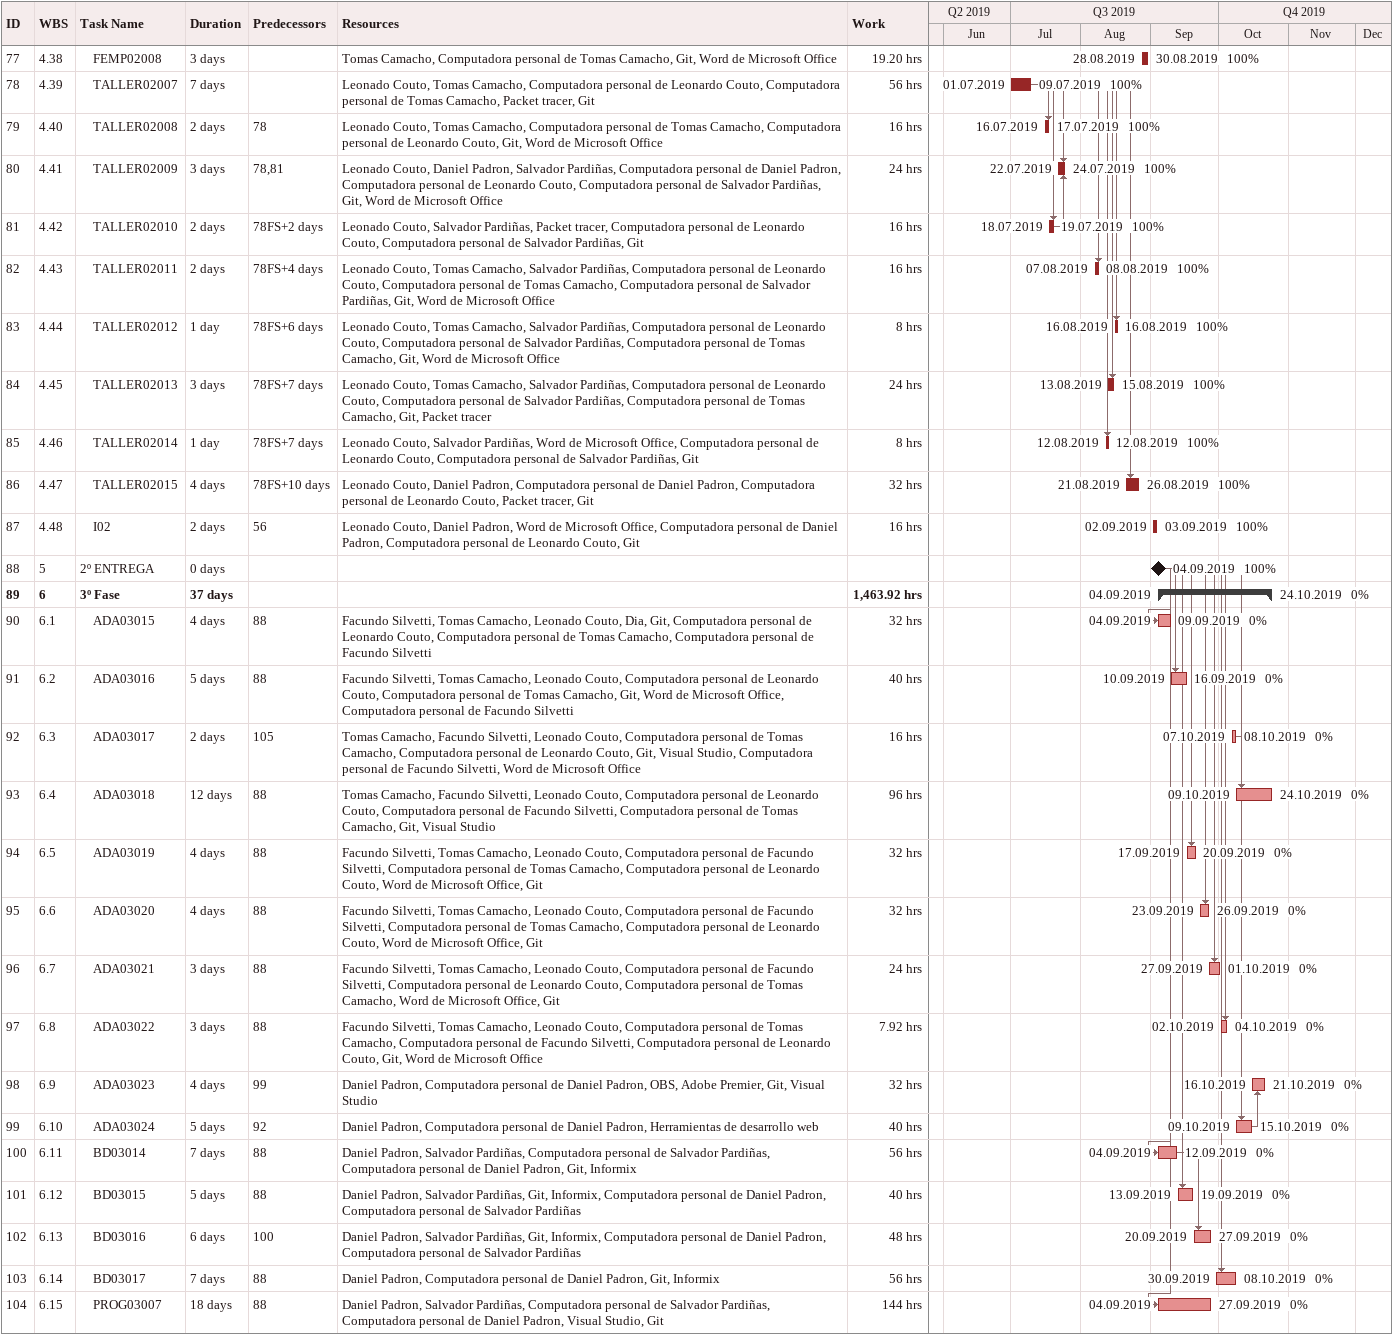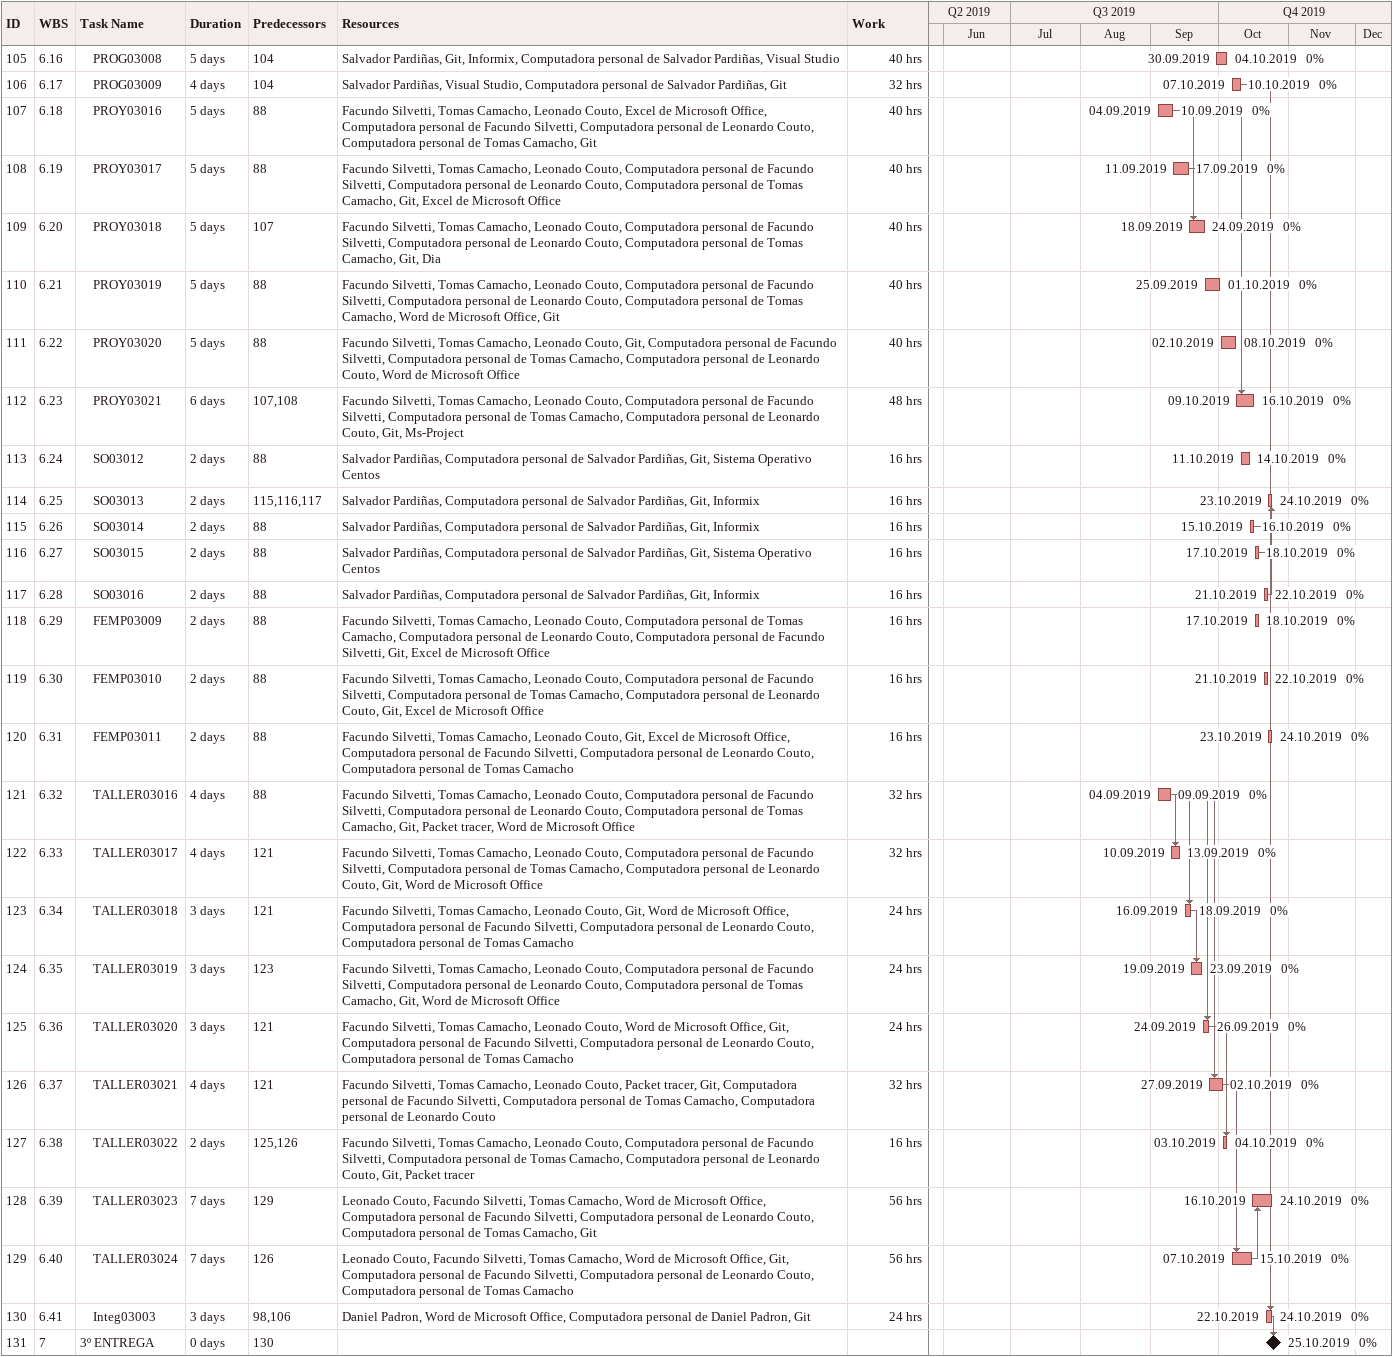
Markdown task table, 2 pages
| ID | WBS | Task | Duration | Start | Finish | Predecessors | Resources | % complete | Work (h) |
|---|---|---|---|---|---|---|---|---|---|
| 77 | 4.38 | FEMP02008 | 3d | 2019-08-28 | 2019-08-30 |  | Tomas Camacho, Computadora personal de Tomas Camacho, Git, Word de Microsoft Office | 100 | 19.20 |
| 78 | 4.39 | TALLER02007 | 7d | 2019-07-01 | 2019-07-09 |  | Leonado Couto, Tomas Camacho, Computadora personal de Leonardo Couto, Computadora personal de Tomas Camacho, Packet tracer, Git | 100 | 56 |
| 79 | 4.40 | TALLER02008 | 2d | 2019-07-16 | 2019-07-17 | 78 | Leonado Couto, Tomas Camacho, Computadora personal de Tomas Camacho, Computadora personal de Leonardo Couto, Git, Word de Microsoft Office | 100 | 16 |
| 80 | 4.41 | TALLER02009 | 3d | 2019-07-22 | 2019-07-24 | 78, 81 | Leonado Couto, Daniel Padron, Salvador Pardiñas, Computadora personal de Daniel Padron, Computadora personal de Leonardo Couto, Computadora personal de Salvador Pardiñas, Git, Word de Microsoft Office | 100 | 24 |
| 81 | 4.42 | TALLER02010 | 2d | 2019-07-18 | 2019-07-19 | 78FS+2d | Leonado Couto, Salvador Pardiñas, Packet tracer, Computadora personal de Leonardo Couto, Computadora personal de Salvador Pardiñas, Git | 100 | 16 |
| 82 | 4.43 | TALLER02011 | 2d | 2019-08-07 | 2019-08-08 | 78FS+4d | Leonado Couto, Tomas Camacho, Salvador Pardiñas, Computadora personal de Leonardo Couto, Computadora personal de Tomas Camacho, Computadora personal de Salvador Pardiñas, Git, Word de Microsoft Office | 100 | 16 |
| 83 | 4.44 | TALLER02012 | 1d | 2019-08-16 | 2019-08-16 | 78FS+6d | Leonado Couto, Tomas Camacho, Salvador Pardiñas, Computadora personal de Leonardo Couto, Computadora personal de Salvador Pardiñas, Computadora personal de Tomas Camacho, Git, Word de Microsoft Office | 100 | 8 |
| 84 | 4.45 | TALLER02013 | 3d | 2019-08-13 | 2019-08-15 | 78FS+7d | Leonado Couto, Tomas Camacho, Salvador Pardiñas, Computadora personal de Leonardo Couto, Computadora personal de Salvador Pardiñas, Computadora personal de Tomas Camacho, Git, Packet tracer | 100 | 24 |
| 85 | 4.46 | TALLER02014 | 1d | 2019-08-12 | 2019-08-12 | 78FS+7d | Leonado Couto, Salvador Pardiñas, Word de Microsoft Office, Computadora personal de Leonardo Couto, Computadora personal de Salvador Pardiñas, Git | 100 | 8 |
| 86 | 4.47 | TALLER02015 | 4d | 2019-08-21 | 2019-08-26 | 78FS+10d | Leonado Couto, Daniel Padron, Computadora personal de Daniel Padron, Computadora personal de Leonardo Couto, Packet tracer, Git | 100 | 32 |
| 87 | 4.48 | I02 | 2d | 2019-09-02 | 2019-09-03 | 56 | Leonado Couto, Daniel Padron, Word de Microsoft Office, Computadora personal de Daniel Padron, Computadora personal de Leonardo Couto, Git | 100 | 16 |
| 88 | 5 | 2º ENTREGA | 0d | 2019-09-04 | 2019-09-04 |  |  | 100 |  |
| 89 | 6 | **3º Fase** | 37d | 2019-09-04 | 2019-10-24 |  |  | 0 | 1463.92 |
| 90 | 6.1 | ADA03015 | 4d | 2019-09-04 | 2019-09-09 | 88 | Facundo Silvetti, Tomas Camacho, Leonado Couto, Dia, Git, Computadora personal de Leonardo Couto, Computadora personal de Tomas Camacho, Computadora personal de Facundo Silvetti | 0 | 32 |
| 91 | 6.2 | ADA03016 | 5d | 2019-09-10 | 2019-09-16 | 88 | Facundo Silvetti, Tomas Camacho, Leonado Couto, Computadora personal de Leonardo Couto, Computadora personal de Tomas Camacho, Git, Word de Microsoft Office, Computadora personal de Facundo Silvetti | 0 | 40 |
| 92 | 6.3 | ADA03017 | 2d | 2019-10-07 | 2019-10-08 | 105 | Tomas Camacho, Facundo Silvetti, Leonado Couto, Computadora personal de Tomas Camacho, Computadora personal de Leonardo Couto, Git, Visual Studio, Computadora personal de Facundo Silvetti, Word de Microsoft Office | 0 | 16 |
| 93 | 6.4 | ADA03018 | 12d | 2019-10-09 | 2019-10-24 | 88 | Tomas Camacho, Facundo Silvetti, Leonado Couto, Computadora personal de Leonardo Couto, Computadora personal de Facundo Silvetti, Computadora personal de Tomas Camacho, Git, Visual Studio | 0 | 96 |
| 94 | 6.5 | ADA03019 | 4d | 2019-09-17 | 2019-09-20 | 88 | Facundo Silvetti, Tomas Camacho, Leonado Couto, Computadora personal de Facundo Silvetti, Computadora personal de Tomas Camacho, Computadora personal de Leonardo Couto, Word de Microsoft Office, Git | 0 | 32 |
| 95 | 6.6 | ADA03020 | 4d | 2019-09-23 | 2019-09-26 | 88 | Facundo Silvetti, Tomas Camacho, Leonado Couto, Computadora personal de Facundo Silvetti, Computadora personal de Tomas Camacho, Computadora personal de Leonardo Couto, Word de Microsoft Office, Git | 0 | 32 |
| 96 | 6.7 | ADA03021 | 3d | 2019-09-27 | 2019-10-01 | 88 | Facundo Silvetti, Tomas Camacho, Leonado Couto, Computadora personal de Facundo Silvetti, Computadora personal de Leonardo Couto, Computadora personal de Tomas Camacho, Word de Microsoft Office, Git | 0 | 24 |
| 97 | 6.8 | ADA03022 | 3d | 2019-10-02 | 2019-10-04 | 88 | Facundo Silvetti, Tomas Camacho, Leonado Couto, Computadora personal de Tomas Camacho, Computadora personal de Facundo Silvetti, Computadora personal de Leonardo Couto, Git, Word de Microsoft Office | 0 | 7.92 |
| 98 | 6.9 | ADA03023 | 4d | 2019-10-16 | 2019-10-21 | 99 | Daniel Padron, Computadora personal de Daniel Padron, OBS, Adobe Premier, Git, Visual Studio | 0 | 32 |
| 99 | 6.10 | ADA03024 | 5d | 2019-10-09 | 2019-10-15 | 92 | Daniel Padron, Computadora personal de Daniel Padron, Herramientas de desarrollo web | 0 | 40 |
| 100 | 6.11 | BD03014 | 7d | 2019-09-04 | 2019-09-12 | 88 | Daniel Padron, Salvador Pardiñas, Computadora personal de Salvador Pardiñas, Computadora personal de Daniel Padron, Git, Informix | 0 | 56 |
| 101 | 6.12 | BD03015 | 5d | 2019-09-13 | 2019-09-19 | 88 | Daniel Padron, Salvador Pardiñas, Git, Informix, Computadora personal de Daniel Padron, Computadora personal de Salvador Pardiñas | 0 | 40 |
| 102 | 6.13 | BD03016 | 6d | 2019-09-20 | 2019-09-27 | 100 | Daniel Padron, Salvador Pardiñas, Git, Informix, Computadora personal de Daniel Padron, Computadora personal de Salvador Pardiñas | 0 | 48 |
| 103 | 6.14 | BD03017 | 7d | 2019-09-30 | 2019-10-08 | 88 | Daniel Padron, Computadora personal de Daniel Padron, Git, Informix | 0 | 56 |
| 104 | 6.15 | PROG03007 | 18d | 2019-09-04 | 2019-09-27 | 88 | Daniel Padron, Salvador Pardiñas, Computadora personal de Salvador Pardiñas, Computadora personal de Daniel Padron, Visual Studio, Git | 0 | 144 |
| 105 | 6.16 | PROG03008 | 5d | 2019-09-30 | 2019-10-04 | 104 | Salvador Pardiñas, Git, Informix, Computadora personal de Salvador Pardiñas, Visual Studio | 0 | 40 |
| 106 | 6.17 | PROG03009 | 4d | 2019-10-07 | 2019-10-10 | 104 | Salvador Pardiñas, Visual Studio, Computadora personal de Salvador Pardiñas, Git | 0 | 32 |
| 107 | 6.18 | PROY03016 | 5d | 2019-09-04 | 2019-09-10 | 88 | Facundo Silvetti, Tomas Camacho, Leonado Couto, Excel de Microsoft Office, Computadora personal de Facundo Silvetti, Computadora personal de Leonardo Couto, Computadora personal de Tomas Camacho, Git | 0 | 40 |
| 108 | 6.19 | PROY03017 | 5d | 2019-09-11 | 2019-09-17 | 88 | Facundo Silvetti, Tomas Camacho, Leonado Couto, Computadora personal de Facundo Silvetti, Computadora personal de Leonardo Couto, Computadora personal de Tomas Camacho, Git, Excel de Microsoft Office | 0 | 40 |
| 109 | 6.20 | PROY03018 | 5d | 2019-09-18 | 2019-09-24 | 107 | Facundo Silvetti, Tomas Camacho, Leonado Couto, Computadora personal de Facundo Silvetti, Computadora personal de Leonardo Couto, Computadora personal de Tomas Camacho, Git, Dia | 0 | 40 |
| 110 | 6.21 | PROY03019 | 5d | 2019-09-25 | 2019-10-01 | 88 | Facundo Silvetti, Tomas Camacho, Leonado Couto, Computadora personal de Facundo Silvetti, Computadora personal de Leonardo Couto, Computadora personal de Tomas Camacho, Word de Microsoft Office, Git | 0 | 40 |
| 111 | 6.22 | PROY03020 | 5d | 2019-10-02 | 2019-10-08 | 88 | Facundo Silvetti, Tomas Camacho, Leonado Couto, Git, Computadora personal de Facundo Silvetti, Computadora personal de Tomas Camacho, Computadora personal de Leonardo Couto, Word de Microsoft Office | 0 | 40 |
| 112 | 6.23 | PROY03021 | 6d | 2019-10-09 | 2019-10-16 | 107, 108 | Facundo Silvetti, Tomas Camacho, Leonado Couto, Computadora personal de Facundo Silvetti, Computadora personal de Tomas Camacho, Computadora personal de Leonardo Couto, Git, Ms-Project | 0 | 48 |
| 113 | 6.24 | SO03012 | 2d | 2019-10-11 | 2019-10-14 | 88 | Salvador Pardiñas, Computadora personal de Salvador Pardiñas, Git, Sistema Operativo Centos | 0 | 16 |
| 114 | 6.25 | SO03013 | 2d | 2019-10-23 | 2019-10-24 | 115, 116, 117 | Salvador Pardiñas, Computadora personal de Salvador Pardiñas, Git, Informix | 0 | 16 |
| 115 | 6.26 | SO03014 | 2d | 2019-10-15 | 2019-10-16 | 88 | Salvador Pardiñas, Computadora personal de Salvador Pardiñas, Git, Informix | 0 | 16 |
| 116 | 6.27 | SO03015 | 2d | 2019-10-17 | 2019-10-18 | 88 | Salvador Pardiñas, Computadora personal de Salvador Pardiñas, Git, Sistema Operativo Centos | 0 | 16 |
| 117 | 6.28 | SO03016 | 2d | 2019-10-21 | 2019-10-22 | 88 | Salvador Pardiñas, Computadora personal de Salvador Pardiñas, Git, Informix | 0 | 16 |
| 118 | 6.29 | FEMP03009 | 2d | 2019-10-17 | 2019-10-18 | 88 | Facundo Silvetti, Tomas Camacho, Leonado Couto, Computadora personal de Tomas Camacho, Computadora personal de Leonardo Couto, Computadora personal de Facundo Silvetti, Git, Excel de Microsoft Office | 0 | 16 |
| 119 | 6.30 | FEMP03010 | 2d | 2019-10-21 | 2019-10-22 | 88 | Facundo Silvetti, Tomas Camacho, Leonado Couto, Computadora personal de Facundo Silvetti, Computadora personal de Tomas Camacho, Computadora personal de Leonardo Couto, Git, Excel de Microsoft Office | 0 | 16 |
| 120 | 6.31 | FEMP03011 | 2d | 2019-10-23 | 2019-10-24 | 88 | Facundo Silvetti, Tomas Camacho, Leonado Couto, Git, Excel de Microsoft Office, Computadora personal de Facundo Silvetti, Computadora personal de Leonardo Couto, Computadora personal de Tomas Camacho | 0 | 16 |
| 121 | 6.32 | TALLER03016 | 4d | 2019-09-04 | 2019-09-09 | 88 | Facundo Silvetti, Tomas Camacho, Leonado Couto, Computadora personal de Facundo Silvetti, Computadora personal de Leonardo Couto, Computadora personal de Tomas Camacho, Git, Packet tracer, Word de Microsoft Office | 0 | 32 |
| 122 | 6.33 | TALLER03017 | 4d | 2019-09-10 | 2019-09-13 | 121 | Facundo Silvetti, Tomas Camacho, Leonado Couto, Computadora personal de Facundo Silvetti, Computadora personal de Tomas Camacho, Computadora personal de Leonardo Couto, Git, Word de Microsoft Office | 0 | 32 |
| 123 | 6.34 | TALLER03018 | 3d | 2019-09-16 | 2019-09-18 | 121 | Facundo Silvetti, Tomas Camacho, Leonado Couto, Git, Word de Microsoft Office, Computadora personal de Facundo Silvetti, Computadora personal de Leonardo Couto, Computadora personal de Tomas Camacho | 0 | 24 |
| 124 | 6.35 | TALLER03019 | 3d | 2019-09-19 | 2019-09-23 | 123 | Facundo Silvetti, Tomas Camacho, Leonado Couto, Computadora personal de Facundo Silvetti, Computadora personal de Leonardo Couto, Computadora personal de Tomas Camacho, Git, Word de Microsoft Office | 0 | 24 |
| 125 | 6.36 | TALLER03020 | 3d | 2019-09-24 | 2019-09-26 | 121 | Facundo Silvetti, Tomas Camacho, Leonado Couto, Word de Microsoft Office, Git, Computadora personal de Facundo Silvetti, Computadora personal de Leonardo Couto, Computadora personal de Tomas Camacho | 0 | 24 |
| 126 | 6.37 | TALLER03021 | 4d | 2019-09-27 | 2019-10-02 | 121 | Facundo Silvetti, Tomas Camacho, Leonado Couto, Packet tracer, Git, Computadora personal de Facundo Silvetti, Computadora personal de Tomas Camacho, Computadora personal de Leonardo Couto | 0 | 32 |
| 127 | 6.38 | TALLER03022 | 2d | 2019-10-03 | 2019-10-04 | 125, 126 | Facundo Silvetti, Tomas Camacho, Leonado Couto, Computadora personal de Facundo Silvetti, Computadora personal de Tomas Camacho, Computadora personal de Leonardo Couto, Git, Packet tracer | 0 | 16 |
| 128 | 6.39 | TALLER03023 | 7d | 2019-10-16 | 2019-10-24 | 129 | Leonado Couto, Facundo Silvetti, Tomas Camacho, Word de Microsoft Office, Computadora personal de Facundo Silvetti, Computadora personal de Leonardo Couto, Computadora personal de Tomas Camacho, Git | 0 | 56 |
| 129 | 6.40 | TALLER03024 | 7d | 2019-10-07 | 2019-10-15 | 126 | Leonado Couto, Facundo Silvetti, Tomas Camacho, Word de Microsoft Office, Git, Computadora personal de Facundo Silvetti, Computadora personal de Leonardo Couto, Computadora personal de Tomas Camacho | 0 | 56 |
| 130 | 6.41 | Integ03003 | 3d | 2019-10-22 | 2019-10-24 | 98, 106 | Daniel Padron, Word de Microsoft Office, Computadora personal de Daniel Padron, Git | 0 | 24 |
| 131 | 7 | 3º ENTREGA | 0d | 2019-10-25 | 2019-10-25 | 130 |  | 0 |  |
